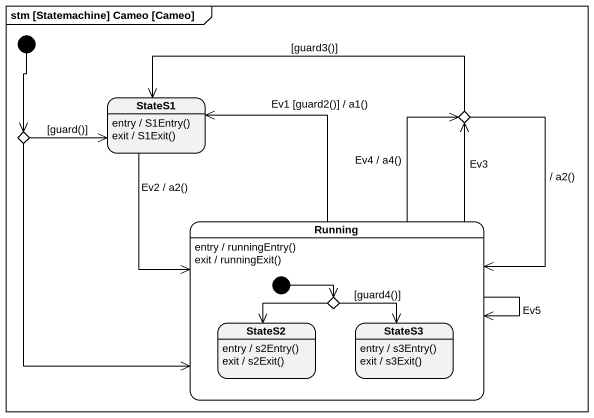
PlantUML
@startuml
mainframe stm [Statemachine] Cameo [Cameo]
hide empty description
state StateS1
StateS1 : entry / S1Entry()
StateS1 : exit / S1Exit()
state choice1 <<choice>>
state choice2 <<choice>>
state Running {
  state choice3 <<choice>>
  state StateS2
  StateS2 : entry / s2Entry()
  StateS2 : exit / s2Exit()
  state StateS3
  StateS3 : entry / s3Entry()
  StateS3 : exit / s3Exit()
  [*] -right-> choice3
}
Running : entry / runningEntry()
Running : exit / runningExit()
[*] --> choice2
StateS1 --> Running : Ev2 / a2()
choice1 -left-> StateS1 : [guard3()]
choice1 --> Running : / a2()
choice2 -right-> StateS1 : [guard()]
choice2 -right-> Running
Running -up-> StateS1 : Ev1 [guard2()] / a1()
Running -up-> choice1 : Ev3
Running -up-> choice1 : Ev4 / a4()
Running --> Running : Ev5
choice3 --> StateS2
choice3 --> StateS3 : [guard4()]
@enduml
